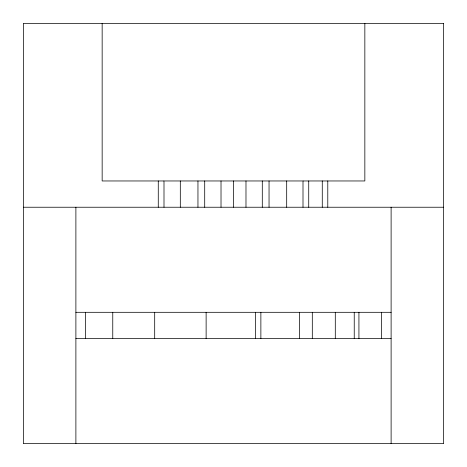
<?xml version="1.0" encoding="UTF-8"?>
<svg xmlns="http://www.w3.org/2000/svg" width="467" height="467" viewBox="0 0 467 467"><rect width="100%" height="100%" fill="white"/><g stroke="black" fill="none" stroke-linecap="round" stroke-linejoin="round"><path stroke-width="0.7" d="M163.818 180.963L102.156 180.963L102.156 23.35M303.182 180.963L364.844 180.963L364.844 23.35M23.35 207.231L443.65 207.231M75.888 312.306L391.113 312.306M75.888 338.575L391.113 338.575M391.113 207.231L391.113 443.65M381.609 312.306L381.609 338.575M358.93 312.306L358.93 338.575M354.237 312.306L354.237 338.575M335.294 312.306L335.294 338.575M327.787 180.963L327.787 207.231M322.271 180.963L322.271 207.231M312.306 312.306L312.306 338.575M308.728 180.963L308.728 207.231M303.001 207.231L303.001 180.963L163.999 180.963L163.999 207.231M299.382 312.306L299.382 338.575M286.691 180.963L286.691 207.231M269.045 180.963L269.045 207.231M262.291 180.963L262.291 207.231M260.872 312.306L260.872 338.575M255.519 312.306L255.519 338.575M245.981 180.963L245.981 207.231M233.5 180.963L233.5 207.231M221.019 180.963L221.019 207.231M206.128 312.306L206.128 338.575M204.709 180.963L204.709 207.231M197.955 180.963L197.955 207.231M180.309 180.963L180.309 207.231M158.272 180.963L158.272 207.231M154.694 312.306L154.694 338.575M112.763 312.306L112.763 338.575M85.391 312.306L85.391 338.575M75.888 207.231L75.888 443.65M443.65 23.35L23.35 23.35L23.35 443.65L443.65 443.65L443.65 23.35"/></g></svg>
